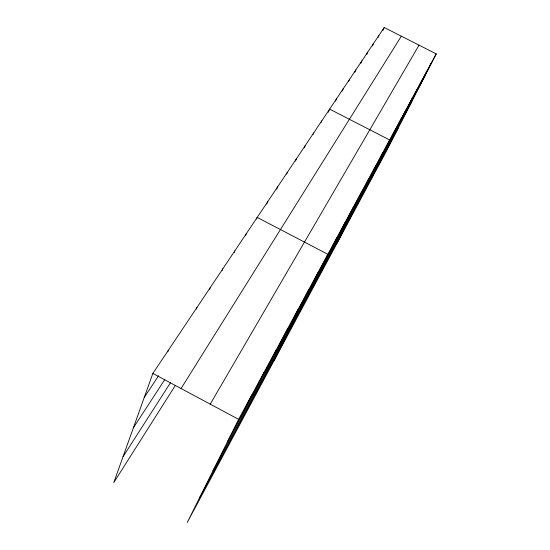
<?xml version="1.0" encoding="UTF-8"?>
<svg xmlns="http://www.w3.org/2000/svg" width="550" height="550" viewBox="0 0 550 550"><rect width="100%" height="100%" fill="white"/><g stroke="black" fill="none" stroke-linecap="round" stroke-linejoin="round"><path stroke-width="0.82" d="M436.232 53.879L238.624 419.348L187.234 522.5L385.928 152.061L436.232 53.879L384.209 27.5L152.859 373.436L113.767 482.591L175.388 385.371M167.757 351.876L168.348 350.274M196.371 309.031L196.969 307.478M209.605 289.224L210.21 287.671M222.2 270.38L222.812 268.826M234.204 252.423L234.822 250.876M245.63 235.345L246.269 233.75M256.554 218.989L257.207 217.401L327.862 254.313L274.093 360.566M266.681 204.139L267.657 201.774M276.671 189.173L277.661 186.821M286.577 174.061L287.231 172.501M295.426 161.095L296.416 158.778M304.232 147.916L305.222 145.606M313.019 134.489L313.679 132.963M321.124 122.375L321.805 120.808M328.261 112.234L329.622 109.12L389.682 139.975L336.999 243.286M335.5 101.118L336.524 98.801M342.176 91.135L343.186 88.832M348.618 81.483L349.635 79.2M354.819 72.222L355.864 69.877M360.855 63.181L361.9 60.857M366.706 54.429L367.744 52.119M372.371 45.953L373.402 43.656M377.857 37.73L378.888 35.454M382.786 30.621L384.209 27.5M240.467 417.684L251.886 394.824M252.952 394.549L264.447 371.594M264.811 372.57L276.368 349.546M276.1 351.656L287.691 328.597M286.853 331.726L298.471 308.674M297.11 312.723L308.729 289.692M306.9 294.58L318.519 271.59M325.215 260.645L336.786 237.806M333.795 244.75L345.331 222.008M342.011 229.515L353.506 206.883M349.896 214.906L361.343 192.39M357.473 200.874L368.864 178.482M364.746 187.385L376.083 165.137M371.745 174.419L383.013 152.309M384.436 150.913L395.574 129.085M390.184 140.25L401.259 118.566M395.752 129.944L406.759 108.398M401.136 119.962L412.074 98.567M406.354 110.302L417.216 89.052M411.407 100.939L422.201 79.839M416.302 91.864L427.027 70.916M421.053 83.064L431.702 62.267M199.416 498.053L398.393 127.744M212.994 470.793L411.881 101.413M227.315 442.056L425.659 74.525M210.224 404.147L419.031 45.155M181.06 388.534L401.342 36.19M123.035 456.706L170.672 382.449M133.368 427.852L164.814 379.507M144.258 397.451L158.579 375.76M152.859 373.436L238.624 419.348"/></g></svg>
